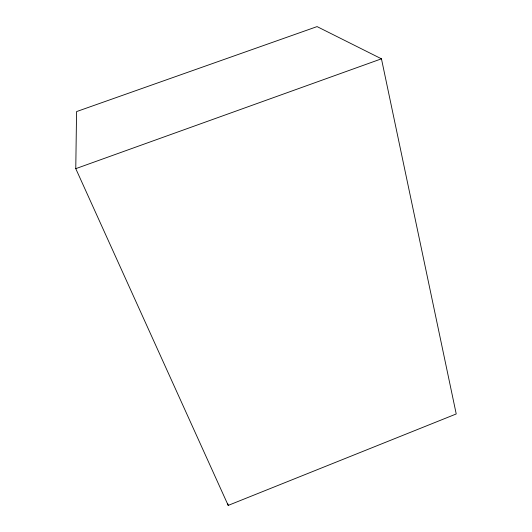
<?xml version="1.0" encoding="UTF-8"?>
<svg xmlns="http://www.w3.org/2000/svg" width="532" height="532" viewBox="0 0 532 532"><rect width="100%" height="100%" fill="white"/><g stroke="black" fill="none" stroke-linecap="round" stroke-linejoin="round"><path stroke-width="0.8" d="M75.77 168.657L76.568 111.587L317.072 26.6L381.457 58.819L456.23 413.963L228.208 505.4L75.77 168.657L381.457 58.819M227.809 503.791L228.208 505.4"/></g></svg>
